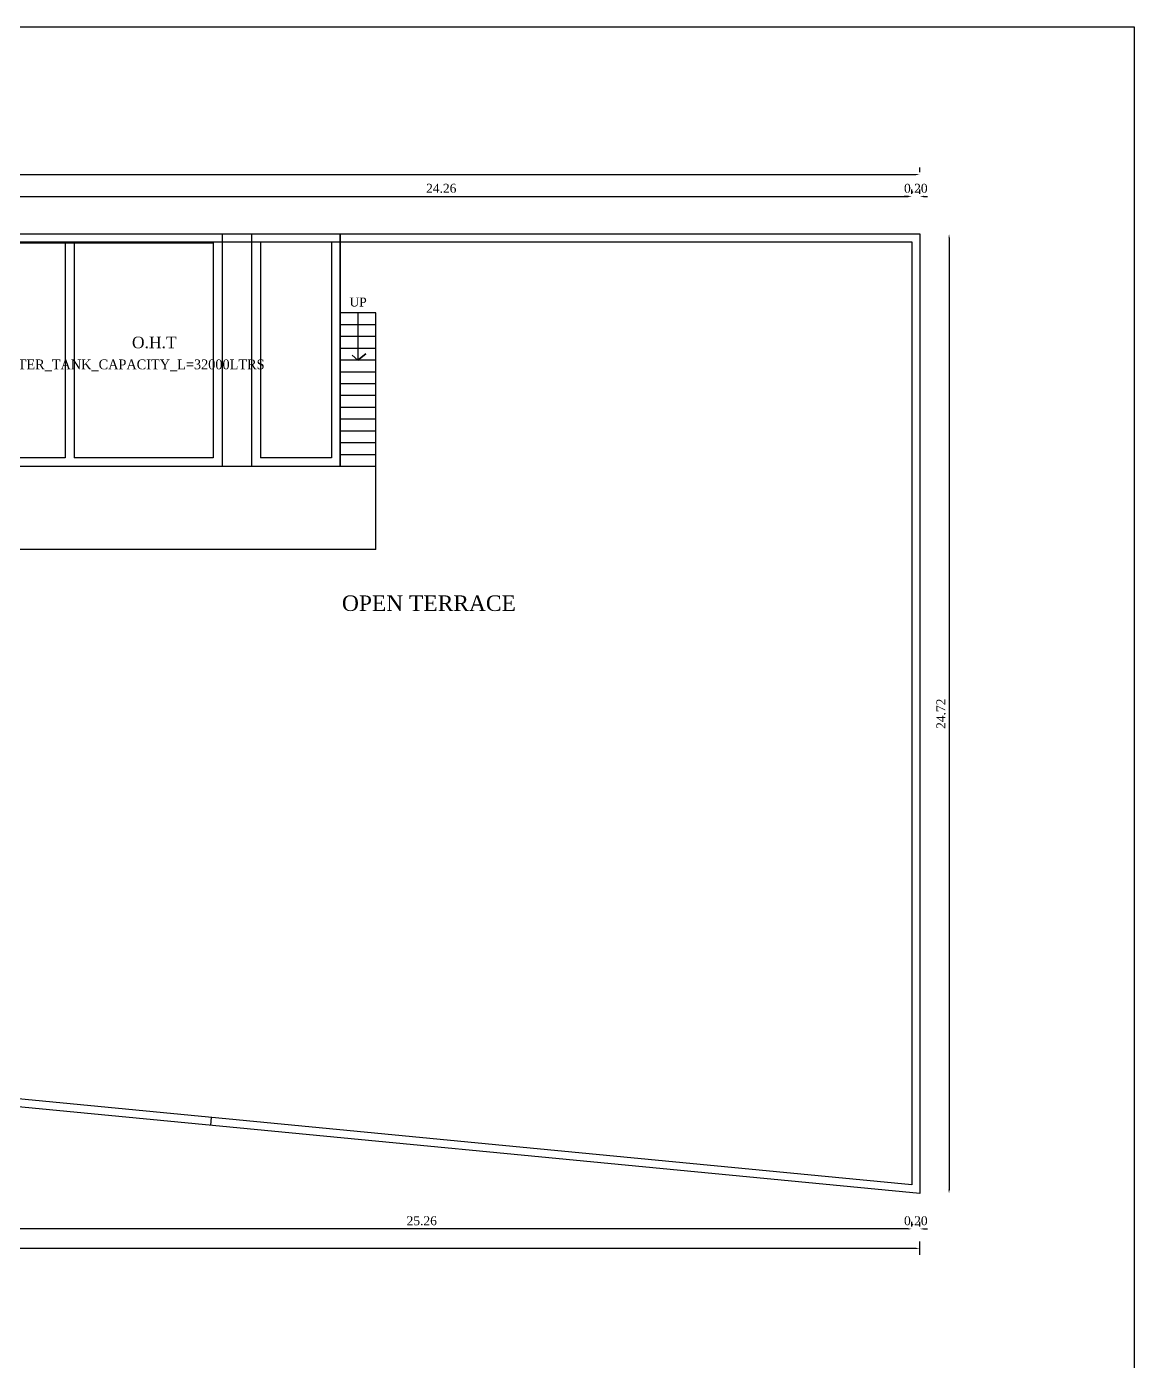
# Model space of a CAD drawing. Header units: metres. Extents: x 2754 to 3501, y 1112 to 1514.
# Drawn here: x 3268.79 to 3297.33, y 1411.53 to 1445.9 of the extents above; entities that cross this region are included whole.
import ezdxf
from ezdxf.enums import TextEntityAlignment as Align
from ezdxf.lldxf.tags import DXFTag

# ---------------------------------------------------------------- set-up
doc = ezdxf.new("R2010")
doc.units = ezdxf.units.M
for name, color, linetype in [('AR-HIDDEN', 2, 'DASHED'), ('AR-WALL', 7, 'Continuous'), ('WATER_TANK_CALCULATION', 150, 'Continuous')]:
    doc.layers.add(name, color=color, linetype=linetype)
doc.styles.add('ANAND', font='times.ttf')
doc.styles.add('ED', font='romantic.ttf', dxfattribs={"width": 0.96})
tags = doc.linetypes.add('DASHED', pattern=[0.75, 0.5, -0.25]).pattern_tags.tags
tags[6:7] = [DXFTag(74, 4), DXFTag(75, 0), DXFTag(340, '0'), DXFTag(46, 1.0), DXFTag(50, 0.0), DXFTag(44, 0.0), DXFTag(45, 0.0)]
tags[4:5] = [DXFTag(74, 4), DXFTag(75, 0), DXFTag(340, '0'), DXFTag(46, 1.0), DXFTag(50, 0.0), DXFTag(44, 0.0), DXFTag(45, 0.0)]
doc.dimstyles.new('V1', dxfattribs={"dimtxt": 0.23, "dimasz": 0.1, "dimexe": 0.18, "dimexo": 0.0625, "dimgap": 0.09, "dimtad": 1, "dimzin": 0, "dimdsep": 46, "dimtxsty": 'ANAND', "dimcen": 0.09, "dimadec": 0, "dimazin": 0, "dimtfac": 1, "dimtix": 1, "dimtofl": 0, "dimtmove": 2, "dimatfit": 0, "dimfxl": 0, "dimtolj": 1, "dimtzin": 0, "dimarcsym": 0})

# ---------------------------------------------------------------- blocks, each defined once
blk = doc.blocks.new('*D203')
at = {"color": 0, "lineweight": -2}
for p, q in [((3267.345, 1441.595), (3267.345, 1441.712)), ((3267.445, 1441.532), (3291.502, 1441.532)), ((3291.602, 1441.595), (3291.602, 1441.712))]:
    blk.add_line(p, q, dxfattribs=at)
at = {"color": 0}
for points in [[(3267.445, 1441.549), (3267.445, 1441.515), (3267.345, 1441.532)], [(3291.502, 1441.549), (3291.502, 1441.515), (3291.602, 1441.532)]]:
    blk.add_solid(points, dxfattribs=at)
at = {"layer": 'Defpoints', "color": 0}
for p in [(3267.345, 1441.532), (3291.602, 1441.532), (3291.602, 1441.532)]:
    blk.add_point(p, dxfattribs=at)
at = {"color": 0, "insert": (3279.473, 1441.739), "char_height": 0.23, "attachment_point": 5, "style": 'ANAND'}
blk.add_mtext('\\A1;24.26', dxfattribs=at)
blk = doc.blocks.new('*D204')
at = {"color": 0, "lineweight": -2}
for p, q in [((3291.502, 1441.532), (3291.402, 1441.532)), ((3291.602, 1441.595), (3291.602, 1441.712)), ((3291.805, 1441.595), (3291.805, 1441.712)), ((3291.905, 1441.532), (3292.005, 1441.532))]:
    blk.add_line(p, q, dxfattribs=at)
at = {"color": 0}
for points in [[(3291.502, 1441.549), (3291.502, 1441.515), (3291.602, 1441.532)], [(3291.905, 1441.549), (3291.905, 1441.515), (3291.805, 1441.532)]]:
    blk.add_solid(points, dxfattribs=at)
at = {"layer": 'Defpoints', "color": 0}
for p in [(3291.602, 1441.532), (3291.805, 1441.532), (3291.805, 1441.532)]:
    blk.add_point(p, dxfattribs=at)
at = {"color": 0, "insert": (3291.703, 1441.739), "char_height": 0.23, "attachment_point": 5, "style": 'ANAND'}
blk.add_mtext('\\A1;0.20', dxfattribs=at)
blk = doc.blocks.new('*D205')
at = {"color": 0, "lineweight": -2}
for p, q in [((3219.567, 1442.157), (3219.567, 1442.274)), ((3291.805, 1442.157), (3291.805, 1442.274)), ((3219.667, 1442.094), (3291.705, 1442.094))]:
    blk.add_line(p, q, dxfattribs=at)
at = {"color": 0}
for points in [[(3219.667, 1442.111), (3219.667, 1442.078), (3219.567, 1442.094)], [(3291.705, 1442.111), (3291.705, 1442.078), (3291.805, 1442.094)]]:
    blk.add_solid(points, dxfattribs=at)
at = {"layer": 'Defpoints', "color": 0}
for p in [(3219.567, 1442.094), (3291.805, 1442.094), (3291.805, 1442.094)]:
    blk.add_point(p, dxfattribs=at)
at = {"color": 0, "insert": (3255.686, 1442.302), "char_height": 0.23, "attachment_point": 5, "style": 'ANAND'}
blk.add_mtext('\\A1;72.24', dxfattribs=at)
blk = doc.blocks.new('*D216')
at = {"color": 0, "lineweight": -2}
for p, q in [((3291.602, 1414.998), (3291.602, 1415.115)), ((3291.805, 1414.998), (3291.805, 1415.115)), ((3291.502, 1414.935), (3291.402, 1414.935)), ((3291.905, 1414.935), (3292.005, 1414.935))]:
    blk.add_line(p, q, dxfattribs=at)
at = {"color": 0}
for points in [[(3291.502, 1414.952), (3291.502, 1414.919), (3291.602, 1414.935)], [(3291.905, 1414.952), (3291.905, 1414.919), (3291.805, 1414.935)]]:
    blk.add_solid(points, dxfattribs=at)
at = {"layer": 'Defpoints', "color": 0}
for p in [(3291.602, 1414.935), (3291.602, 1414.935), (3291.805, 1414.935)]:
    blk.add_point(p, dxfattribs=at)
at = {"color": 0, "insert": (3291.703, 1415.143), "char_height": 0.23, "attachment_point": 5, "style": 'ANAND'}
blk.add_mtext('\\A1;0.20', dxfattribs=at)
blk = doc.blocks.new('*D217')
at = {"color": 0, "lineweight": -2}
for p, q in [((3266.341, 1414.998), (3266.341, 1415.115)), ((3291.602, 1414.998), (3291.602, 1415.115)), ((3291.502, 1414.935), (3266.441, 1414.935))]:
    blk.add_line(p, q, dxfattribs=at)
at = {"color": 0}
for points in [[(3266.441, 1414.952), (3266.441, 1414.919), (3266.341, 1414.935)], [(3291.502, 1414.952), (3291.502, 1414.919), (3291.602, 1414.935)]]:
    blk.add_solid(points, dxfattribs=at)
at = {"layer": 'Defpoints', "color": 0}
for p in [(3266.341, 1414.935), (3266.341, 1414.935), (3291.602, 1414.935)]:
    blk.add_point(p, dxfattribs=at)
at = {"color": 0, "insert": (3278.971, 1415.143), "char_height": 0.23, "attachment_point": 5, "style": 'ANAND'}
blk.add_mtext('\\A1;25.26', dxfattribs=at)
blk = doc.blocks.new('*D236')
at = {"color": 0, "lineweight": -2}
for p, q in [((3219.567, 1414.265), (3219.567, 1414.614)), ((3291.705, 1414.434), (3219.667, 1414.434)), ((3291.805, 1414.265), (3291.805, 1414.614))]:
    blk.add_line(p, q, dxfattribs=at)
at = {"color": 0}
for points in [[(3219.667, 1414.45), (3219.667, 1414.417), (3219.567, 1414.434)], [(3291.705, 1414.45), (3291.705, 1414.417), (3291.805, 1414.434)]]:
    blk.add_solid(points, dxfattribs=at)
at = {"layer": 'Defpoints', "color": 0}
for p in [(3219.567, 1414.434), (3219.567, 1414.202), (3291.805, 1414.202)]:
    blk.add_point(p, dxfattribs=at)
at = {"color": 0, "insert": (3255.686, 1414.641), "char_height": 0.23, "attachment_point": 5, "style": 'ANAND'}
blk.add_mtext('\\A1;72.24', dxfattribs=at)
blk = doc.blocks.new('*D237')
at = {"color": 0, "lineweight": -2}
blk.add_line((3292.559, 1440.465), (3292.559, 1415.946), dxfattribs=at)
at = {"color": 0}
for points in [[(3292.543, 1440.465), (3292.576, 1440.465), (3292.559, 1440.565)], [(3292.543, 1415.946), (3292.576, 1415.946), (3292.559, 1415.846)]]:
    blk.add_solid(points, dxfattribs=at)
at = {"layer": 'Defpoints', "color": 0}
for p in [(3291.516, 1440.565), (3291.516, 1415.846), (3292.559, 1415.846)]:
    blk.add_point(p, dxfattribs=at)
at = {"color": 0, "insert": (3292.352, 1428.205), "char_height": 0.23, "attachment_point": 5, "rotation": 90, "style": 'ANAND'}
blk.add_mtext('\\A1;24.72', dxfattribs=at)

msp = doc.modelspace()

# ---------------------------------------------------------------- linework, layer by layer
at = {"color": 7, "elevation": 0}
msp.add_lwpolyline([(3213.89741, 1445.90328), (3297.33367, 1445.90328), (3297.33367, 1377.14689), (3213.89741, 1377.14689)], close=True, dxfattribs=at)
at = {"layer": 'AR-HIDDEN', "ltscale": 5}
for p, q in [((3273.82328, 1440.56453, 0), (3273.82328, 1434.57013, 0)), ((3274.58355, 1440.56453, 0), (3274.58355, 1434.57013, 0)), ((3276.86955, 1434.57013, 0), (3276.86955, 1440.56453, 0)), ((3269.78295, 1440.33593, 0), (3269.78295, 1434.79873, 0)), ((3270.01155, 1440.33593, 0), (3270.01155, 1434.79873, 0)), ((3273.59468, 1440.33593, 0), (3273.59468, 1434.79873, 0)), ((3274.81215, 1440.33593, 0), (3274.81215, 1434.79873, 0)), ((3276.64095, 1440.33593, 0), (3276.64095, 1434.79873, 0)), ((3277.78395, 1438.53253, 0), (3276.86955, 1438.53253, 0)), ((3277.78395, 1432.43653, 0), (3277.78395, 1438.53253, 0)), ((3277.78395, 1438.22773, 0), (3276.86955, 1438.22773, 0)), ((3277.78395, 1437.92293, 0), (3276.86955, 1437.92293, 0)), ((3277.78395, 1437.61813, 0), (3276.86955, 1437.61813, 0)), ((3277.78395, 1437.31333, 0), (3276.86955, 1437.31333, 0)), ((3277.78395, 1437.00853, 0), (3276.86955, 1437.00853, 0)), ((3277.78395, 1436.70373, 0), (3276.86955, 1436.70373, 0)), ((3277.78395, 1436.39893, 0), (3276.86955, 1436.39893, 0)), ((3277.78395, 1436.09413, 0), (3276.86955, 1436.09413, 0)), ((3277.78395, 1435.78933, 0), (3276.86955, 1435.78933, 0)), ((3277.78395, 1435.48453, 0), (3276.86955, 1435.48453, 0)), ((3277.78395, 1435.17973, 0), (3276.86955, 1435.17973, 0)), ((3273.59468, 1434.79873, 0), (3270.01155, 1434.79873, 0)), ((3276.64095, 1434.79873, 0), (3274.81215, 1434.79873, 0)), ((3277.78395, 1434.87493, 0), (3276.86955, 1434.87493, 0)), ((3277.78395, 1434.57013, 0), (3276.86955, 1434.57013, 0)), ((3277.78395, 1432.43653, 0), (3267.34455, 1432.43653, 0))]:
    msp.add_line(p, q, dxfattribs=at)
at = {"layer": 'AR-HIDDEN', "ltscale": 5, "elevation": 0}
for points in [[(3273.82328, 1434.57013), (3267.11595, 1434.57013), (3267.11595, 1440.56453), (3273.82328, 1440.56453)], [(3274.58355, 1440.56453), (3276.86955, 1440.56453), (3276.86955, 1434.57013), (3274.58355, 1434.57013)], [(3269.78295, 1434.79873), (3267.34455, 1434.79873), (3267.34455, 1440.33593), (3273.59468, 1440.33593)], [(3277.32675, 1438.53253), (3277.32675, 1437.31333), (3277.53123, 1437.47509), (3277.32675, 1437.31333), (3277.17322, 1437.4432)]]:
    msp.add_lwpolyline(points, dxfattribs=at)
at = {"layer": 'AR-WALL'}
for p, q in [((3267.34455, 1440.56453, 0), (3291.80475, 1440.56453, 0)), ((3291.80475, 1440.56453, 0), (3291.80475, 1415.84593, 0)), ((3267.34455, 1440.36133, 0), (3291.60155, 1440.36133, 0)), ((3291.60155, 1440.36133, 0), (3291.60155, 1416.06962, 0)), ((3291.80475, 1415.84593, 0), (3220.66108, 1422.69255, 0)), ((3281.31455, 1417.05961, 0), (3220.68054, 1422.89482, 0)), ((3273.54215, 1417.8076, 0), (3273.52268, 1417.60533, 0)), ((3291.60155, 1416.06962, 0), (3281.31455, 1417.05961, 0))]:
    msp.add_line(p, q, dxfattribs=at)
at = {"layer": 'WATER_TANK_CALCULATION', "linetype": 'ByBlock', "elevation": 0}
msp.add_lwpolyline([(3267.34455, 1440.56453), (3276.86955, 1440.56453), (3276.86955, 1434.57013), (3267.34455, 1434.57013)], close=True, dxfattribs=at)

# ---------------------------------------------------------------- texts
at = {"style": 'ANAND'}
msp.add_text('OPEN TERRACE', height=0.4, dxfattribs=at).set_placement((3279.15496, 1431.05271, 0), align=Align.MIDDLE)
at = {"insert": (3270.52152, 1437.91946), "char_height": 0.299, "width": 3.0170613, "attachment_point": 1, "style": 'ANAND'}
msp.add_mtext('{\\W8.677277; }O.H.T', dxfattribs=at)
at = {"layer": 'AR-HIDDEN', "ltscale": 5, "style": 'ANAND'}
msp.add_text('UP', height=0.23, dxfattribs=at).set_placement((3277.10862, 1438.6949, 0))
at = {"layer": 'WATER_TANK_CALCULATION', "linetype": 'ByBlock', "insert": (3267.94545, 1437.33177, 0), "char_height": 0.2537879, "attachment_point": 1, "style": 'ED'}
msp.add_mtext_dynamic_manual_height_columns('WATER_TANK_CAPACITY_L=32000LTRS', width=6.8667001, gutter_width=1.26894, heights=[0], dxfattribs=at)

# ---------------------------------------------------------------- dimensions: what is measured, and where the dimension line sits
at = {"color": 7}
for p1, p2, distance, picture, middle in [((3219.56715, 1442.09431, 0), (3291.80475, 1442.09431, 0), 0, '*D205', (3255.68595, 1442.30164, 0)), ((3291.80475, 1414.93544, 0), (3291.60155, 1414.93544, 0), 0, '*D216', (3291.70315, 1415.14276, 0)), ((3291.80475, 1414.20231, 0), (3219.56715, 1414.20231, 0), -0.23122, '*D236', (3255.68595, 1414.64084, 0))]:
    dim = msp.add_aligned_dim(p1=p1, p2=p2, distance=distance, dimstyle='V1', dxfattribs=at)
    dim.commit()
    dim.dimension.update_dxf_attribs({"geometry": picture, "text_midpoint": middle})
for base, p1, p2, picture, middle in [((3291.60155, 1441.53211, 0), (3267.34455, 1441.53211, 0), (3291.60155, 1441.53211, 0), '*D203', (3279.47305, 1441.73944, 0)), ((3291.80475, 1441.53211, 0), (3291.60155, 1441.53211, 0), (3291.80475, 1441.53211, 0), '*D204', (3291.70315, 1441.73944, 0))]:
    dim = msp.add_linear_dim(base=base, p1=p1, p2=p2, angle=180, dimstyle='V1', dxfattribs=at)
    dim.commit()
    dim.dimension.update_dxf_attribs({"geometry": picture, "text_midpoint": middle})
dim = msp.add_aligned_dim(p1=(3291.51637, 1440.56453, 0), p2=(3291.51637, 1415.84593, 0), distance=1.04297, dimstyle='V1', override={"dimse1": 1, "dimse2": 1, "dimsd1": 0}, dxfattribs=at)
dim.commit()
dim.dimension.update_dxf_attribs({"geometry": '*D237', "text_midpoint": (3292.35202, 1428.20523, 0)})
dim = msp.add_linear_dim(base=(3266.3407, 1414.93544, 0), p1=(3291.60155, 1414.93544, 0), p2=(3266.3407, 1414.93544, 0), dimstyle='V1', dxfattribs=at)
dim.commit()
dim.dimension.update_dxf_attribs({"geometry": '*D217', "text_midpoint": (3278.97112, 1415.14276, 0)})

doc.saveas('drawing.dxf')
